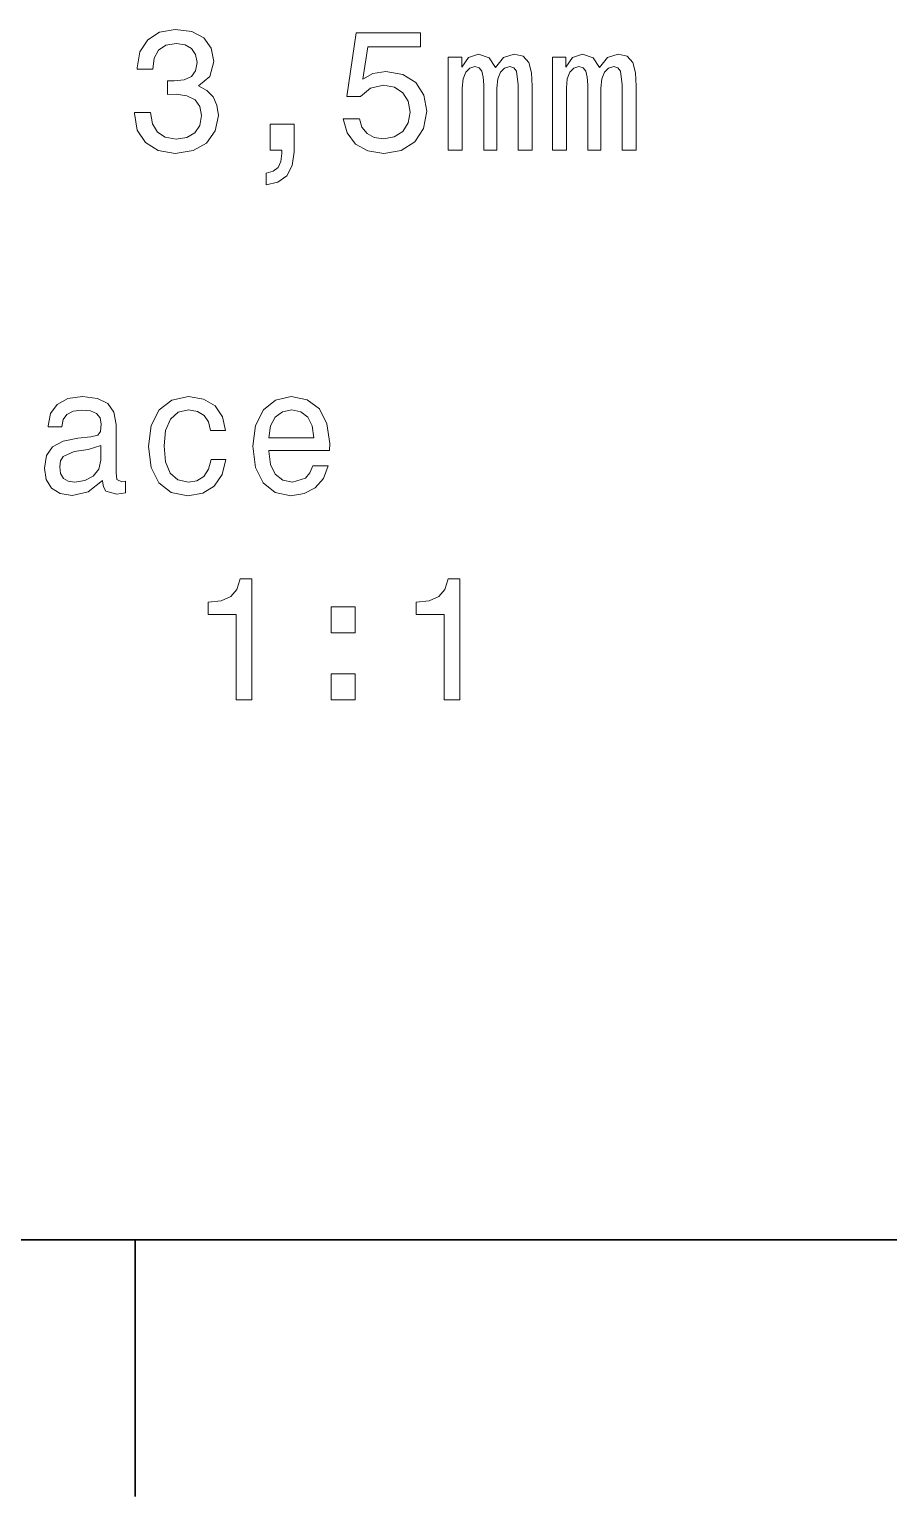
# Model space of a CAD drawing. Extents: x 0 to 297, y 0 to 210.
# Drawn here: x 71.21 to 96.29, y 2.5 to 45.34 of the extents above; entities that cross this region are included whole.
import ezdxf

# ---------------------------------------------------------------- set-up
doc = ezdxf.new("R2010")
doc.units = 0

msp = doc.modelspace()

# ---------------------------------------------------------------- linework, layer by layer
at = {"color": 7, "lineweight": 35}
msp.add_line((10, 10), (287, 10), dxfattribs=at)
at = {"color": 7, "lineweight": 35, "ltscale": 0.1875}
msp.add_line((74.300003, 10), (74.300003, 2.5), dxfattribs=at)
at = {"color": 7, "lineweight": 13}
for points in [[(74.279724, 42.914928), (74.279724, 42.879627), (74.360413, 42.395477), (74.597443, 42.032364), (74.970642, 41.800377), (75.464882, 41.714642), (75.98938, 41.800377), (76.382751, 42.022278), (76.634911, 42.375305), (76.725693, 42.829193), (76.685341, 43.126747), (76.574387, 43.36882), (76.392838, 43.55542), (76.150757, 43.691586), (76.478569, 43.963921), (76.594559, 44.39764), (76.518921, 44.791012), (76.302055, 45.088562), (75.949036, 45.275162), (75.464882, 45.340721), (75.010986, 45.260029), (74.66301, 45.038128), (74.436066, 44.685104), (74.360413, 44.216084), (74.360413, 44.180779), (74.809265, 44.180779), (74.849609, 44.503548), (74.980728, 44.735535), (75.192551, 44.876747), (75.490097, 44.927177), (75.75235, 44.886833), (75.943985, 44.780922), (76.059982, 44.609455), (76.10537, 44.377464), (76.059982, 44.130348), (75.93895, 43.963921), (75.727127, 43.863056), (75.439667, 43.832798), (75.242981, 43.837841), (75.242981, 43.439426), (75.490097, 43.449512), (75.807816, 43.404121), (76.044853, 43.283085), (76.186066, 43.086399), (76.236496, 42.829193), (76.181015, 42.536686), (76.034767, 42.319828), (75.80278, 42.183662), (75.49514, 42.138271), (75.177414, 42.188705), (74.945427, 42.34), (74.799179, 42.582077), (74.743698, 42.914928)], [(80.371941, 42.728329), (80.482895, 42.314785), (80.730011, 41.99202), (81.093124, 41.790291), (81.557098, 41.714642), (82.066467, 41.80542), (82.464874, 42.052536), (82.717041, 42.445908), (82.812866, 42.950233), (82.727127, 43.41925), (82.485046, 43.787407), (82.106812, 44.024441), (81.617615, 44.110176), (81.23938, 44.049656), (80.946869, 43.883228), (81.088074, 44.826313), (82.621216, 44.826313), (82.621216, 45.239857), (80.750183, 45.239857), (80.472809, 43.383949), (80.876266, 43.383949), (81.16877, 43.620983), (81.541969, 43.706715), (81.864731, 43.651241), (82.111855, 43.489857), (82.268188, 43.242741), (82.323669, 42.925014), (82.268188, 42.607292), (82.106812, 42.360176), (81.859695, 42.203835), (81.541969, 42.148357), (81.274673, 42.183662), (81.067902, 42.299656), (80.916611, 42.481213), (80.840958, 42.728329)], [(83.438217, 41.815506), (83.846725, 41.815506), (83.846725, 43.626026), (83.871941, 43.898357), (83.947586, 44.095043), (84.063583, 44.21104), (84.214874, 44.256428), (84.335915, 44.216084), (84.416611, 44.115219), (84.456955, 43.943748), (84.472084, 43.716805), (84.472084, 41.815506), (84.85537, 41.815506), (84.85537, 43.626026), (84.880585, 43.893314), (84.956238, 44.09), (85.077271, 44.21104), (85.228561, 44.256428), (85.349609, 44.216084), (85.430298, 44.115219), (85.480728, 43.716805), (85.480728, 41.815506), (85.889229, 41.815506), (85.889229, 43.686543), (85.864014, 44.074871), (85.783325, 44.372421), (85.621941, 44.553978), (85.359695, 44.619541), (85.052055, 44.518677), (84.815018, 44.22617), (84.628418, 44.513634), (84.315742, 44.619541), (84.028275, 44.518677), (83.831589, 44.236256), (83.831589, 44.52372), (83.438217, 44.52372)], [(86.474243, 41.815506), (86.882744, 41.815506), (86.882744, 43.626026), (86.907959, 43.898357), (86.983612, 44.095043), (87.099602, 44.21104), (87.2509, 44.256428), (87.371941, 44.216084), (87.452629, 44.115219), (87.492973, 43.943748), (87.508102, 43.716805), (87.508102, 41.815506), (87.891388, 41.815506), (87.891388, 43.626026), (87.916603, 43.893314), (87.992256, 44.09), (88.113289, 44.21104), (88.264587, 44.256428), (88.385628, 44.216084), (88.466316, 44.115219), (88.516754, 43.716805), (88.516754, 41.815506), (88.925255, 41.815506), (88.925255, 43.686543), (88.90004, 44.074871), (88.819344, 44.372421), (88.657959, 44.553978), (88.395714, 44.619541), (88.088074, 44.518677), (87.851044, 44.22617), (87.664444, 44.513634), (87.351768, 44.619541), (87.064301, 44.518677), (86.867615, 44.236256), (86.867615, 44.52372), (86.474243, 44.52372)], [(78.238655, 41.815506), (78.576553, 41.815506), (78.576553, 41.719685), (78.551331, 41.477612), (78.470642, 41.306141), (78.329437, 41.19519), (78.117615, 41.139713), (78.117615, 40.796776), (78.465599, 40.877464), (78.722809, 41.064064), (78.87915, 41.361614), (78.934616, 41.760029), (78.934616, 42.571991), (78.238655, 42.571991)], [(73.345291, 32.168533), (73.345291, 32.1534), (73.370506, 31.981932), (73.446152, 31.860895), (73.763878, 31.765074), (74.010994, 31.80542), (74.010994, 32.148357), (73.90509, 32.133228), (73.763878, 32.198792), (73.738663, 32.40052), (73.738663, 33.802536), (73.678146, 34.160606), (73.501633, 34.412769), (73.193993, 34.564064), (72.760277, 34.619541), (72.336639, 34.559021), (72.023964, 34.38755), (71.827278, 34.120262), (71.761719, 33.767235), (71.761719, 33.736977), (72.160126, 33.736977), (72.195435, 33.948792), (72.306381, 34.10009), (72.487938, 34.190865), (72.745148, 34.22617), (72.992264, 34.200954), (73.168777, 34.125305), (73.274681, 33.994179), (73.309982, 33.812626), (73.28981, 33.600807), (73.209122, 33.4949), (73.007393, 33.444469), (72.62915, 33.404121), (72.195435, 33.313343), (71.887794, 33.151962), (71.706238, 32.899799), (71.650764, 32.5266), (71.701195, 32.193748), (71.857536, 31.94663), (72.109695, 31.790289), (72.45768, 31.734814), (72.926697, 31.840723)], [(76.497307, 33.626026), (76.936066, 33.626026), (76.845291, 34.029484), (76.628433, 34.347206), (76.290535, 34.543892), (75.851776, 34.619541), (75.367622, 34.518677), (74.999466, 34.236256), (74.767479, 33.777321), (74.686783, 33.162048), (74.762436, 32.551819), (74.98938, 32.097927), (75.34745, 31.815506), (75.836639, 31.719685), (76.270363, 31.795334), (76.608261, 32.007149), (76.84024, 32.34), (76.941109, 32.783806), (76.517479, 32.783806), (76.441833, 32.501385), (76.300621, 32.28957), (76.098892, 32.158447), (75.851776, 32.118099), (75.544136, 32.183662), (75.322235, 32.385391), (75.186066, 32.7132), (75.140678, 33.177177), (75.186066, 33.631069), (75.327278, 33.958878), (75.554222, 34.160606), (75.851776, 34.231213), (76.114021, 34.185822), (76.310707, 34.069828), (76.441833, 33.878185)], [(78.196869, 33.041012), (79.972092, 33.041012), (79.977127, 33.247784), (79.896439, 33.827755), (79.674538, 34.261471), (79.32151, 34.52372), (78.852493, 34.619541), (78.393555, 34.518677), (78.040535, 34.236256), (77.813583, 33.777321), (77.732895, 33.172134), (77.808548, 32.551819), (78.035492, 32.097927), (78.383469, 31.815506), (78.837364, 31.719685), (79.230736, 31.785246), (79.553497, 31.956717), (79.790527, 32.22905), (79.926697, 32.592163), (79.487938, 32.592163), (79.397156, 32.390434), (79.266037, 32.239136), (78.892838, 32.118099), (78.605377, 32.173576), (78.388519, 32.35009), (78.247307, 32.63755), (78.196869, 33.025879)], [(78.196869, 33.414207), (78.25235, 33.762192), (78.388519, 34.019398), (78.595291, 34.175735), (78.867622, 34.231213), (79.134918, 34.175735), (79.34169, 34.019398), (79.467766, 33.762192), (79.513153, 33.414207)], [(73.294861, 32.763634), (73.234337, 32.501385), (73.072952, 32.299656), (72.830879, 32.168533), (72.533325, 32.123142), (72.34169, 32.148357), (72.205521, 32.22905), (72.119781, 32.370262), (72.094566, 32.566948), (72.114746, 32.743462), (72.195435, 32.869541), (72.518204, 33.01075), (72.926697, 33.07127), (73.294861, 33.192307)], [(77.243706, 25.768677), (77.702637, 25.768677), (77.702637, 29.293892), (77.359695, 29.293892), (77.268921, 28.986256), (77.087364, 28.779484), (76.809982, 28.658447), (76.426697, 28.618101), (76.426697, 28.260031), (77.243706, 28.260031)], [(83.31575, 25.768677), (83.774681, 25.768677), (83.774681, 29.293892), (83.431747, 29.293892), (83.340965, 28.986256), (83.159409, 28.779484), (82.882034, 28.658447), (82.498749, 28.618101), (82.498749, 28.260031), (83.31575, 28.260031)], [(80.022522, 27.725449), (80.718491, 27.725449), (80.718491, 28.476891), (80.022522, 28.476891)], [(80.022522, 25.768677), (80.718491, 25.768677), (80.718491, 26.520117), (80.022522, 26.520117)]]:
    msp.add_lwpolyline(points, close=True, dxfattribs=at)

doc.saveas('drawing.dxf')
